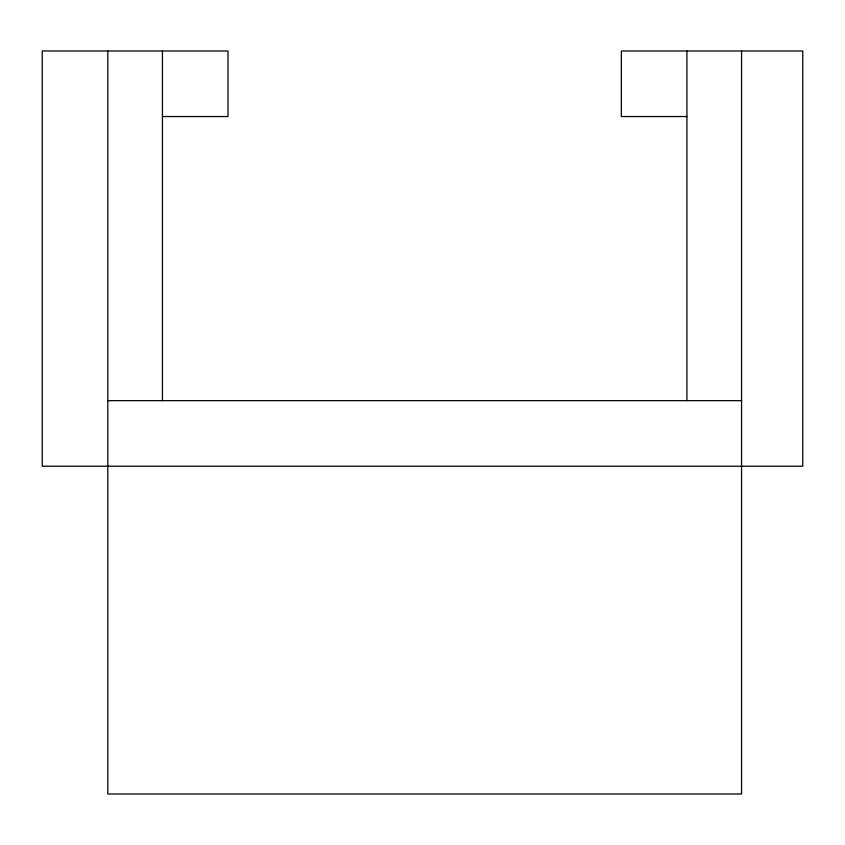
<?xml version="1.0" encoding="UTF-8"?>
<svg xmlns="http://www.w3.org/2000/svg" width="845" height="845" viewBox="0 0 845 845"><rect width="100%" height="100%" fill="white"/><g stroke="black" fill="none" stroke-linecap="round" stroke-linejoin="round"><path stroke-width="1.27" d="M162.441 116.547L228.002 116.547L228.002 50.996L42.25 50.996L42.25 466.208L802.75 466.208L802.75 50.996L621.371 50.996L621.371 116.547L686.922 116.547M107.811 400.646L741.561 400.646M741.561 50.996L741.561 794.004L107.811 794.004L107.811 50.996M686.922 50.996L686.922 400.646M162.441 50.996L162.441 400.646"/></g></svg>
